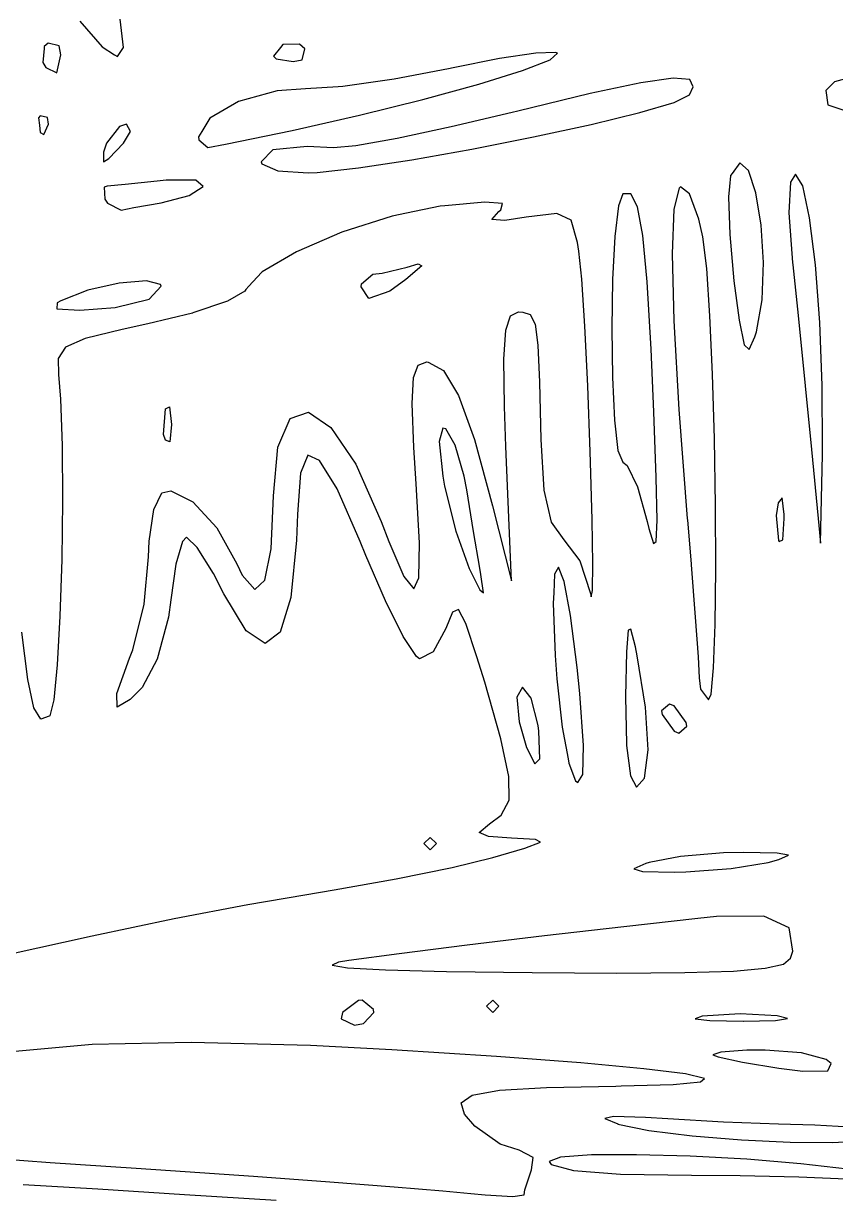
# Model space of a CAD drawing. Extents: x 111.7 to 189.1, y -142.8 to -74.9.
# Drawn here: x 144.24 to 150.92, y -133.93 to -124.27 of the extents above; entities that cross this region are included whole.
import ezdxf

# ---------------------------------------------------------------- set-up
doc = ezdxf.new("R2010")
doc.units = 0
doc.layers.add('BLACK', color=7, linetype='CONTINUOUS')

msp = doc.modelspace()

# ---------------------------------------------------------------- linework, layer by layer
at = {"layer": 'BLACK', "linetype": 'CONTINUOUS'}
for p, q in [((144.707, -124.249), (144.89, -124.462)), ((145.065, -124.467), (145.037, -124.235)), ((144.413, -124.474), (144.401, -124.59)), ((144.414, -124.458), (144.413, -124.474)), ((144.447, -124.43), (144.414, -124.458)), ((144.536, -124.452), (144.447, -124.43)), ((144.551, -124.526), (144.536, -124.452)), ((144.89, -124.462), (144.991, -124.526)), ((145.017, -124.542), (145.065, -124.467)), ((146.355, -124.467), (146.299, -124.538)), ((146.375, -124.442), (146.355, -124.467)), ((146.51, -124.44), (146.375, -124.442)), ((146.555, -124.479), (146.51, -124.44)), ((146.533, -124.568), (146.555, -124.479)), ((144.517, -124.674), (144.551, -124.526)), ((144.991, -124.526), (145.017, -124.542)), ((146.299, -124.538), (146.319, -124.559)), ((146.319, -124.559), (146.46, -124.583)), ((146.46, -124.583), (146.533, -124.568)), ((148.155, -124.558), (147.774, -124.635)), ((148.453, -124.514), (148.155, -124.558)), ((148.344, -124.657), (148.57, -124.569)), ((148.616, -124.508), (148.453, -124.514)), ((148.57, -124.569), (148.63, -124.514)), ((148.63, -124.514), (148.616, -124.508)), ((144.401, -124.59), (144.428, -124.63)), ((144.428, -124.63), (144.517, -124.674)), ((147.735, -124.643), (147.288, -124.728)), ((147.774, -124.635), (147.735, -124.643)), ((147.984, -124.768), (148.344, -124.657)), ((147.288, -124.728), (146.867, -124.786)), ((147.526, -124.893), (147.984, -124.768)), ((149.317, -124.756), (148.899, -124.846)), ((149.583, -124.718), (149.317, -124.756)), ((149.718, -124.73), (149.583, -124.718)), ((149.745, -124.791), (149.718, -124.73)), ((150.908, -124.749), (150.865, -124.791)), ((151.039, -124.712), (150.908, -124.749)), ((146.328, -124.824), (146.011, -124.911)), ((146.56, -124.806), (146.328, -124.824)), ((146.829, -124.789), (146.56, -124.806)), ((146.867, -124.786), (146.829, -124.789)), ((148.899, -124.846), (148.306, -124.99)), ((149.591, -124.918), (149.715, -124.857)), ((149.715, -124.857), (149.745, -124.791)), ((150.865, -124.791), (150.837, -124.819)), ((150.837, -124.819), (150.853, -124.938)), ((146.011, -124.911), (145.775, -125.047)), ((147.004, -125.023), (147.526, -124.893)), ((149.308, -125.001), (149.591, -124.918)), ((150.853, -124.938), (151.017, -124.994)), ((144.38, -125.029), (144.367, -125.044)), ((144.367, -125.044), (144.374, -125.106)), ((144.441, -125.043), (144.38, -125.029)), ((144.448, -125.097), (144.441, -125.043)), ((145.775, -125.047), (145.708, -125.158)), ((146.451, -125.149), (147.004, -125.023)), ((148.26, -125.002), (147.757, -125.12)), ((148.306, -124.99), (148.26, -125.002)), ((148.908, -125.099), (149.308, -125.001)), ((144.374, -125.106), (144.38, -125.166)), ((144.411, -125.182), (144.448, -125.097)), ((145.033, -125.115), (144.925, -125.252)), ((145.089, -125.097), (145.033, -125.115)), ((145.065, -125.252), (145.123, -125.158)), ((145.123, -125.158), (145.089, -125.097)), ((145.708, -125.158), (145.682, -125.202)), ((145.903, -125.262), (146.451, -125.149)), ((147.757, -125.12), (147.313, -125.215)), ((148.433, -125.202), (148.908, -125.099)), ((144.38, -125.166), (144.411, -125.182)), ((144.925, -125.252), (144.909, -125.303)), ((144.944, -125.379), (145.065, -125.252)), ((145.682, -125.202), (145.685, -125.226)), ((145.685, -125.226), (145.759, -125.289)), ((147.313, -125.215), (146.975, -125.274)), ((147.928, -125.302), (148.433, -125.202)), ((144.909, -125.303), (144.901, -125.328)), ((144.901, -125.328), (144.902, -125.406)), ((145.759, -125.289), (145.903, -125.262)), ((146.293, -125.309), (146.196, -125.406)), ((146.575, -125.28), (146.293, -125.309)), ((146.79, -125.291), (146.575, -125.28)), ((146.975, -125.274), (146.79, -125.291)), ((147.435, -125.39), (147.928, -125.302)), ((144.902, -125.406), (144.944, -125.379)), ((146.196, -125.406), (146.203, -125.424)), ((146.203, -125.424), (146.334, -125.48)), ((146.997, -125.456), (147.435, -125.39)), ((150.13, -125.416), (150.066, -125.503)), ((150.202, -125.477), (150.13, -125.416)), ((146.334, -125.48), (146.582, -125.497)), ((146.582, -125.497), (146.657, -125.493)), ((146.657, -125.493), (146.997, -125.456)), ((150.054, -125.521), (150.045, -125.609)), ((150.066, -125.503), (150.054, -125.52)), ((150.054, -125.52), (150.054, -125.521)), ((150.262, -125.661), (150.202, -125.477)), ((150.588, -125.509), (150.546, -125.574)), ((150.648, -125.605), (150.588, -125.509)), ((144.931, -125.606), (144.905, -125.615)), ((144.905, -125.615), (144.911, -125.714)), ((145.079, -125.592), (144.931, -125.606)), ((145.343, -125.565), (145.079, -125.592)), ((145.417, -125.557), (145.343, -125.565)), ((145.66, -125.557), (145.417, -125.557)), ((145.605, -125.683), (145.72, -125.609)), ((145.72, -125.609), (145.66, -125.557)), ((149.63, -125.622), (149.588, -125.795)), ((149.642, -125.611), (149.63, -125.622)), ((149.716, -125.67), (149.642, -125.611)), ((150.045, -125.609), (150.037, -125.695)), ((150.546, -125.574), (150.533, -125.826)), ((150.703, -125.867), (150.648, -125.605)), ((144.911, -125.714), (144.933, -125.745)), ((145.374, -125.743), (145.605, -125.683)), ((148.033, -125.738), (147.705, -125.767)), ((148.18, -125.749), (148.033, -125.738)), ((149.168, -125.67), (149.132, -125.767)), ((149.235, -125.67), (149.168, -125.67)), ((149.289, -125.777), (149.235, -125.67)), ((149.793, -125.878), (149.716, -125.67)), ((150.037, -125.695), (150.047, -126.005)), ((150.305, -125.927), (150.262, -125.661)), ((144.933, -125.745), (145.046, -125.803)), ((145.046, -125.803), (145.151, -125.783)), ((145.151, -125.783), (145.374, -125.743)), ((147.39, -125.829), (147.272, -125.853)), ((147.666, -125.772), (147.39, -125.829)), ((147.705, -125.767), (147.666, -125.772)), ((148.093, -125.88), (148.15, -125.814)), ((148.15, -125.814), (148.167, -125.801)), ((148.167, -125.801), (148.18, -125.749)), ((148.625, -125.831), (148.375, -125.862)), ((148.743, -125.886), (148.625, -125.831)), ((149.132, -125.767), (149.102, -126.019)), ((149.333, -126.011), (149.289, -125.777)), ((149.588, -125.795), (149.574, -126.162)), ((150.533, -125.826), (150.563, -126.234)), ((147.272, -125.853), (146.86, -125.985)), ((148.199, -125.888), (148.093, -125.88)), ((148.375, -125.862), (148.199, -125.888)), ((148.796, -126.07), (148.743, -125.886)), ((149.825, -126.023), (149.793, -125.878)), ((150.324, -126.234), (150.305, -125.927)), ((150.75, -126.254), (150.703, -125.867)), ((146.86, -125.985), (146.486, -126.145)), ((149.102, -126.019), (149.084, -126.373)), ((149.369, -126.394), (149.333, -126.011)), ((149.857, -126.283), (149.825, -126.023)), ((150.047, -126.005), (150.081, -126.385)), ((148.807, -126.141), (148.796, -126.07)), ((146.486, -126.145), (146.204, -126.31)), ((148.83, -126.372), (148.807, -126.141)), ((149.574, -126.162), (149.587, -126.714)), ((146.198, -126.316), (146.095, -126.429)), ((146.204, -126.31), (146.198, -126.316)), ((147.19, -126.322), (147.396, -126.271)), ((147.516, -126.26), (147.385, -126.374)), ((147.396, -126.271), (147.487, -126.245)), ((147.487, -126.245), (147.516, -126.26)), ((149.884, -126.672), (149.857, -126.283)), ((150.314, -126.54), (150.324, -126.234)), ((150.563, -126.234), (150.565, -126.254)), ((150.565, -126.254), (150.608, -126.67)), ((150.787, -126.727), (150.75, -126.254)), ((145.03, -126.403), (144.771, -126.461)), ((145.254, -126.384), (145.03, -126.403)), ((145.37, -126.416), (145.254, -126.384)), ((145.374, -126.429), (145.37, -126.416)), ((147.019, -126.434), (147.022, -126.41)), ((147.022, -126.41), (147.114, -126.331)), ((147.114, -126.331), (147.19, -126.322)), ((147.385, -126.374), (147.254, -126.47)), ((148.855, -126.758), (148.83, -126.372)), ((149.084, -126.373), (149.078, -126.777)), ((149.401, -126.947), (149.369, -126.394)), ((150.081, -126.385), (150.123, -126.709)), ((144.771, -126.461), (144.551, -126.548)), ((145.276, -126.535), (145.374, -126.429)), ((146.062, -126.469), (145.919, -126.551)), ((146.069, -126.457), (146.062, -126.469)), ((146.095, -126.429), (146.069, -126.457)), ((147.081, -126.531), (147.019, -126.434)), ((147.254, -126.47), (147.081, -126.531)), ((144.521, -126.566), (144.516, -126.615)), ((144.551, -126.548), (144.521, -126.566)), ((144.705, -126.625), (144.998, -126.603)), ((144.998, -126.603), (145.276, -126.535)), ((145.919, -126.551), (145.635, -126.648)), ((150.267, -126.805), (150.314, -126.54)), ((144.516, -126.615), (144.705, -126.625)), ((145.632, -126.649), (145.264, -126.739)), ((145.635, -126.648), (145.632, -126.649)), ((148.206, -126.79), (148.245, -126.672)), ((148.245, -126.672), (148.31, -126.64)), ((148.31, -126.64), (148.347, -126.641)), ((148.347, -126.641), (148.408, -126.662)), ((148.408, -126.662), (148.447, -126.74)), ((149.905, -127.151), (149.884, -126.672)), ((150.608, -126.67), (150.667, -127.247)), ((145.055, -126.784), (144.751, -126.859)), ((145.264, -126.739), (145.055, -126.784)), ((148.19, -127.028), (148.206, -126.79)), ((148.447, -126.74), (148.47, -126.913)), ((148.88, -127.248), (148.855, -126.758)), ((149.078, -126.777), (149.083, -127.18)), ((149.587, -126.714), (149.629, -127.441)), ((150.123, -126.709), (150.164, -126.91)), ((150.807, -127.246), (150.787, -126.727)), ((144.751, -126.859), (144.589, -126.931)), ((150.205, -126.948), (150.254, -126.845)), ((150.254, -126.845), (150.267, -126.805)), ((144.589, -126.931), (144.529, -127.022)), ((148.47, -126.913), (148.484, -127.217)), ((149.423, -127.462), (149.401, -126.947)), ((150.164, -126.91), (150.205, -126.948)), ((144.529, -127.022), (144.531, -127.154)), ((147.447, -127.179), (147.486, -127.077)), ((147.486, -127.077), (147.557, -127.051)), ((147.557, -127.051), (147.569, -127.052)), ((147.569, -127.052), (147.695, -127.122)), ((148.196, -127.418), (148.19, -127.028)), ((144.531, -127.154), (144.531, -127.155)), ((144.531, -127.155), (144.548, -127.357)), ((147.436, -127.393), (147.447, -127.179)), ((147.695, -127.122), (147.818, -127.327)), ((149.083, -127.18), (149.099, -127.531)), ((149.921, -127.684), (149.905, -127.151)), ((148.484, -127.217), (148.495, -127.689)), ((148.901, -127.791), (148.88, -127.248)), ((150.667, -127.247), (150.718, -127.771)), ((150.809, -127.77), (150.807, -127.246)), ((144.548, -127.357), (144.562, -127.737)), ((147.818, -127.327), (147.949, -127.69)), ((145.395, -127.647), (145.409, -127.437)), ((145.409, -127.437), (145.444, -127.419)), ((145.444, -127.419), (145.46, -127.565)), ((146.434, -127.517), (146.585, -127.464)), ((146.585, -127.464), (146.77, -127.59)), ((147.451, -127.755), (147.436, -127.393)), ((148.208, -127.745), (148.196, -127.418)), ((149.442, -128.001), (149.423, -127.462)), ((149.629, -127.441), (149.698, -128.337)), ((145.46, -127.565), (145.446, -127.707)), ((146.334, -127.753), (146.434, -127.517)), ((149.099, -127.531), (149.128, -127.78)), ((145.409, -127.694), (145.395, -127.647)), ((146.77, -127.59), (146.974, -127.891)), ((147.689, -127.596), (147.658, -127.706)), ((147.714, -127.601), (147.689, -127.596)), ((147.791, -127.734), (147.714, -127.601)), ((144.562, -127.737), (144.564, -128.192)), ((145.446, -127.707), (145.409, -127.694)), ((146.298, -128.153), (146.334, -127.753)), ((147.471, -128.052), (147.451, -127.755)), ((147.658, -127.706), (147.688, -127.989)), ((147.864, -127.991), (147.791, -127.734)), ((147.949, -127.69), (148.098, -128.234)), ((148.253, -128.851), (148.208, -127.745)), ((148.495, -127.689), (148.52, -128.105)), ((149.93, -128.23), (149.921, -127.684)), ((146.579, -127.818), (146.519, -127.966)), ((146.677, -127.86), (146.579, -127.818)), ((146.82, -128.095), (146.677, -127.86)), ((148.903, -127.874), (148.901, -127.791)), ((149.128, -127.78), (149.168, -127.874)), ((150.718, -127.771), (150.773, -128.337)), ((150.793, -128.542), (150.808, -127.812)), ((150.808, -127.812), (150.809, -127.77)), ((146.974, -127.891), (147.183, -128.364)), ((148.916, -128.349), (148.903, -127.874)), ((149.168, -127.874), (149.205, -127.903)), ((149.205, -127.903), (149.288, -128.079)), ((146.519, -127.966), (146.495, -128.302)), ((147.497, -128.539), (147.471, -128.052)), ((147.688, -127.989), (147.704, -128.073)), ((147.885, -128.103), (147.864, -127.991)), ((149.449, -128.351), (149.442, -128.001)), ((145.314, -128.263), (145.38, -128.127)), ((145.38, -128.127), (145.453, -128.111)), ((145.453, -128.111), (145.636, -128.2)), ((146.278, -128.587), (146.298, -128.153)), ((147.011, -128.526), (146.82, -128.095)), ((147.704, -128.073), (147.796, -128.442)), ((147.941, -128.446), (147.885, -128.103)), ((148.52, -128.105), (148.58, -128.368)), ((149.288, -128.079), (149.368, -128.362)), ((144.564, -128.192), (144.558, -128.676)), ((145.636, -128.2), (145.832, -128.414)), ((148.098, -128.234), (148.253, -128.851)), ((149.932, -128.751), (149.93, -128.23)), ((150.444, -128.21), (150.428, -128.314)), ((150.477, -128.168), (150.444, -128.21)), ((150.495, -128.305), (150.477, -128.168)), ((145.275, -128.525), (145.314, -128.263)), ((146.495, -128.302), (146.488, -128.515)), ((149.698, -128.337), (149.699, -128.351)), ((150.428, -128.314), (150.448, -128.518)), ((150.484, -128.512), (150.495, -128.337)), ((150.495, -128.337), (150.495, -128.305)), ((150.773, -128.337), (150.793, -128.542)), ((145.832, -128.414), (145.997, -128.711)), ((147.183, -128.364), (147.244, -128.528)), ((147.796, -128.442), (147.906, -128.748)), ((148.58, -128.368), (148.684, -128.512)), ((148.921, -128.711), (148.916, -128.349)), ((149.368, -128.362), (149.382, -128.42)), ((149.382, -128.42), (149.419, -128.544)), ((149.441, -128.527), (149.449, -128.351)), ((149.699, -128.351), (149.729, -128.711)), ((145.271, -128.654), (145.275, -128.525)), ((145.551, -128.526), (145.496, -128.712)), ((145.583, -128.491), (145.551, -128.526)), ((145.67, -128.575), (145.583, -128.491)), ((146.488, -128.515), (146.439, -128.988)), ((147.057, -128.642), (147.011, -128.526)), ((147.244, -128.528), (147.369, -128.816)), ((147.491, -128.825), (147.497, -128.539)), ((147.992, -128.745), (147.941, -128.446)), ((148.684, -128.512), (148.814, -128.686)), ((149.419, -128.544), (149.441, -128.527)), ((150.448, -128.518), (150.452, -128.528)), ((150.452, -128.528), (150.484, -128.512)), ((145.804, -128.791), (145.67, -128.575)), ((146.226, -128.846), (146.278, -128.587)), ((144.558, -128.676), (144.543, -129.141)), ((145.234, -129.042), (145.271, -128.654)), ((145.496, -128.712), (145.453, -129.006)), ((145.997, -128.711), (146.04, -128.805)), ((147.217, -129.016), (147.057, -128.642)), ((148.814, -128.686), (148.902, -128.954)), ((148.918, -128.931), (148.921, -128.711)), ((149.729, -128.711), (149.73, -128.718)), ((149.73, -128.718), (149.763, -129.149)), ((145.89, -128.958), (145.804, -128.791)), ((146.04, -128.805), (146.145, -128.922)), ((147.369, -128.816), (147.45, -128.916)), ((147.45, -128.916), (147.491, -128.825)), ((147.906, -128.748), (147.992, -128.925)), ((148.002, -128.799), (147.992, -128.745)), ((148.023, -128.949), (148.002, -128.799)), ((148.607, -128.795), (148.6, -128.949)), ((148.639, -128.739), (148.607, -128.795)), ((148.685, -128.855), (148.639, -128.739)), ((149.927, -129.209), (149.932, -128.751)), ((146.145, -128.922), (146.226, -128.846)), ((147.992, -128.925), (148.023, -128.949)), ((148.739, -129.134), (148.685, -128.855)), ((145.453, -129.006), (145.434, -129.149)), ((146.073, -129.262), (145.89, -128.958)), ((146.439, -128.988), (146.352, -129.272)), ((147.364, -129.309), (147.217, -129.016)), ((148.6, -128.949), (148.596, -129.034)), ((148.902, -128.954), (148.908, -128.983)), ((148.908, -128.983), (148.918, -128.931)), ((145.141, -129.418), (145.234, -129.042)), ((147.768, -129.108), (147.714, -129.241)), ((147.817, -129.086), (147.768, -129.108)), ((147.878, -129.2), (147.817, -129.086)), ((148.596, -129.034), (148.613, -129.465)), ((144.543, -129.141), (144.521, -129.541)), ((145.434, -129.149), (145.343, -129.493)), ((147.969, -129.475), (147.878, -129.2)), ((148.793, -129.564), (148.739, -129.134)), ((149.763, -129.149), (149.786, -129.475)), ((149.914, -129.565), (149.927, -129.209)), ((144.278, -129.662), (144.23, -129.271)), ((146.229, -129.365), (146.073, -129.262)), ((146.352, -129.272), (146.229, -129.365)), ((147.473, -129.473), (147.364, -129.309)), ((147.714, -129.242), (147.61, -129.434)), ((147.714, -129.241), (147.714, -129.242)), ((149.211, -129.256), (149.199, -129.435)), ((149.234, -129.248), (149.211, -129.256)), ((149.272, -129.393), (149.234, -129.248)), ((149.287, -129.468), (149.272, -129.393)), ((145.011, -129.776), (145.115, -129.487)), ((145.115, -129.487), (145.141, -129.418)), ((145.343, -129.493), (145.218, -129.726)), ((147.497, -129.491), (147.473, -129.473)), ((147.61, -129.434), (147.497, -129.491)), ((148.033, -129.684), (147.969, -129.475)), ((148.613, -129.465), (148.627, -129.656)), ((149.199, -129.435), (149.19, -129.802)), ((149.355, -129.89), (149.287, -129.468)), ((149.786, -129.475), (149.795, -129.648)), ((144.521, -129.541), (144.494, -129.829)), ((148.814, -129.776), (148.793, -129.564)), ((149.893, -129.781), (149.914, -129.565)), ((144.328, -129.893), (144.278, -129.662)), ((148.166, -130.148), (148.033, -129.684)), ((148.627, -129.656), (148.67, -130.052)), ((149.795, -129.648), (149.807, -129.742)), ((145.012, -129.889), (145.011, -129.776)), ((145.218, -129.726), (145.12, -129.827)), ((148.343, -129.725), (148.297, -129.806)), ((148.415, -129.815), (148.343, -129.725)), ((148.844, -130.203), (148.814, -129.776)), ((149.807, -129.742), (149.873, -129.828)), ((149.873, -129.828), (149.893, -129.781)), ((144.385, -129.986), (144.328, -129.893)), ((144.494, -129.829), (144.461, -129.959)), ((145.12, -129.827), (145.012, -129.889)), ((148.297, -129.806), (148.316, -130.008)), ((148.472, -130.038), (148.415, -129.815)), ((149.19, -129.802), (149.19, -129.805)), ((149.19, -129.805), (149.198, -130.191)), ((149.375, -130.239), (149.355, -129.89)), ((149.551, -129.863), (149.487, -129.918)), ((149.59, -129.879), (149.551, -129.863)), ((149.689, -130.015), (149.59, -129.879)), ((144.455, -129.964), (144.385, -129.986)), ((144.461, -129.959), (144.455, -129.964)), ((149.487, -129.918), (149.491, -129.948)), ((149.491, -129.948), (149.59, -130.085)), ((148.316, -130.008), (148.377, -130.221)), ((148.478, -130.085), (148.472, -130.038)), ((148.486, -130.313), (148.478, -130.085)), ((148.67, -130.052), (148.718, -130.313)), ((149.59, -130.085), (149.629, -130.101)), ((149.629, -130.101), (149.693, -130.045)), ((149.693, -130.045), (149.689, -130.015)), ((148.232, -130.458), (148.166, -130.148)), ((148.377, -130.221), (148.446, -130.355)), ((148.84, -130.442), (148.844, -130.203)), ((149.198, -130.191), (149.199, -130.203)), ((149.199, -130.203), (149.23, -130.452)), ((149.347, -130.473), (149.375, -130.239)), ((148.446, -130.355), (148.486, -130.313)), ((148.718, -130.313), (148.724, -130.349)), ((148.724, -130.349), (148.779, -130.493)), ((148.233, -130.654), (148.232, -130.458)), ((148.799, -130.507), (148.84, -130.442)), ((149.23, -130.452), (149.281, -130.547)), ((148.779, -130.493), (148.799, -130.507)), ((149.281, -130.547), (149.347, -130.473)), ((148.169, -130.777), (148.233, -130.654)), ((147.987, -130.918), (148.073, -130.848)), ((148.073, -130.848), (148.169, -130.777)), ((148.064, -130.953), (147.987, -130.918)), ((148.253, -130.965), (148.064, -130.953)), ((147.533, -131.01), (147.585, -130.959)), ((147.585, -131.062), (147.533, -131.01)), ((147.585, -130.959), (147.636, -131.01)), ((147.636, -131.01), (147.585, -131.062)), ((148.099, -131.125), (148.363, -131.047)), ((148.451, -130.975), (148.253, -130.965)), ((148.363, -131.047), (148.492, -130.998)), ((148.492, -130.998), (148.451, -130.975)), ((147.766, -131.206), (148.099, -131.125)), ((149.642, -131.115), (149.384, -131.164)), ((149.995, -131.087), (149.642, -131.115)), ((150.156, -131.084), (149.995, -131.087)), ((150.437, -131.089), (150.156, -131.084)), ((150.361, -131.164), (150.45, -131.141)), ((150.529, -131.106), (150.437, -131.089)), ((150.45, -131.141), (150.529, -131.106)), ((147.306, -131.3), (147.766, -131.206)), ((149.358, -131.173), (149.259, -131.218)), ((149.259, -131.218), (149.331, -131.24)), ((149.331, -131.24), (149.59, -131.245)), ((149.384, -131.164), (149.358, -131.173)), ((149.59, -131.245), (149.686, -131.243)), ((149.686, -131.243), (150.058, -131.215)), ((150.058, -131.215), (150.361, -131.164)), ((146.796, -131.391), (147.306, -131.3)), ((146.087, -131.51), (146.556, -131.43)), ((146.556, -131.43), (146.796, -131.391)), ((145.482, -131.627), (146.087, -131.51)), ((144.807, -131.767), (145.482, -131.627)), ((149.784, -131.625), (149.177, -131.693)), ((149.937, -131.608), (149.784, -131.625)), ((150.327, -131.606), (149.937, -131.608)), ((150.536, -131.701), (150.327, -131.606)), ((149.177, -131.693), (148.524, -131.769)), ((150.565, -131.895), (150.536, -131.701)), ((144.126, -131.918), (144.807, -131.767)), ((148.524, -131.769), (147.888, -131.846)), ((147.331, -131.916), (146.916, -131.971)), ((147.888, -131.846), (147.331, -131.916)), ((150.547, -131.952), (150.565, -131.895)), ((146.832, -131.985), (146.779, -132.01)), ((146.779, -132.01), (146.905, -132.031)), ((146.916, -131.971), (146.832, -131.985)), ((150.339, -132.035), (150.488, -132)), ((150.488, -132), (150.547, -131.952)), ((146.905, -132.031), (147.217, -132.048)), ((147.217, -132.048), (147.72, -132.061)), ((147.72, -132.061), (148.422, -132.07)), ((148.422, -132.07), (149.118, -132.074)), ((149.118, -132.074), (149.678, -132.07)), ((149.678, -132.07), (150.077, -132.058)), ((150.077, -132.058), (150.339, -132.035)), ((146.996, -132.3), (146.865, -132.398)), ((147.025, -132.296), (146.996, -132.3)), ((147.119, -132.374), (147.025, -132.296)), ((148.099, -132.296), (148.047, -132.347)), ((148.15, -132.347), (148.099, -132.296)), ((146.865, -132.398), (146.855, -132.451)), ((147.038, -132.489), (147.122, -132.398)), ((147.122, -132.398), (147.119, -132.374)), ((148.047, -132.347), (148.099, -132.398)), ((148.099, -132.398), (148.15, -132.347)), ((146.855, -132.451), (146.962, -132.501)), ((146.962, -132.501), (147.038, -132.489)), ((149.82, -132.428), (149.762, -132.449)), ((149.762, -132.449), (149.882, -132.464)), ((150.132, -132.41), (149.82, -132.428)), ((149.882, -132.464), (150.156, -132.469)), ((150.437, -132.427), (150.132, -132.41)), ((150.156, -132.469), (150.16, -132.469)), ((150.16, -132.469), (150.422, -132.463)), ((150.422, -132.463), (150.521, -132.448)), ((150.521, -132.448), (150.437, -132.427)), ((144.809, -132.661), (144.174, -132.718)), ((145.621, -132.644), (144.809, -132.661)), ((146.601, -132.669), (145.621, -132.644)), ((147.271, -132.704), (146.601, -132.669)), ((148.131, -132.76), (147.271, -132.704)), ((148.823, -132.813), (148.131, -132.76)), ((149.972, -132.723), (149.907, -132.745)), ((149.907, -132.745), (149.951, -132.762)), ((149.951, -132.762), (150.151, -132.807)), ((150.187, -132.709), (149.972, -132.723)), ((150.338, -132.707), (150.187, -132.709)), ((150.635, -132.729), (150.338, -132.707)), ((150.839, -132.785), (150.635, -132.729)), ((150.88, -132.818), (150.839, -132.785)), ((149.342, -132.861), (148.823, -132.813)), ((149.683, -132.903), (149.342, -132.861)), ((150.151, -132.807), (150.449, -132.856)), ((150.449, -132.856), (150.646, -132.88)), ((150.646, -132.88), (150.852, -132.878)), ((150.852, -132.878), (150.88, -132.818)), ((149.581, -132.99), (149.807, -132.969)), ((149.84, -132.94), (149.683, -132.903)), ((149.807, -132.969), (149.84, -132.94)), ((147.84, -133.14), (147.929, -133.077)), ((147.929, -133.077), (148.154, -133.037)), ((148.154, -133.037), (148.541, -133.014)), ((148.541, -133.014), (149.11, -133.003)), ((149.11, -133.003), (149.154, -133.002)), ((149.154, -133.002), (149.581, -132.99)), ((147.867, -133.234), (147.84, -133.14)), ((147.953, -133.332), (147.867, -133.234)), ((149.092, -133.252), (149.02, -133.27)), ((149.02, -133.27), (149.127, -133.314)), ((149.354, -133.26), (149.092, -133.252)), ((149.539, -133.272), (149.354, -133.26)), ((149.994, -133.299), (149.539, -133.272)), ((148.159, -133.481), (147.953, -133.332)), ((149.127, -133.314), (149.128, -133.315)), ((149.128, -133.315), (149.383, -133.367)), ((149.383, -133.367), (149.738, -133.411)), ((150.448, -133.317), (149.994, -133.299)), ((150.747, -133.323), (150.448, -133.317)), ((151.032, -133.341), (150.747, -133.323)), ((149.738, -133.411), (150.142, -133.444)), ((150.142, -133.444), (150.544, -133.463)), ((150.544, -133.463), (150.894, -133.466)), ((150.894, -133.466), (151.142, -133.451)), ((148.316, -133.53), (148.159, -133.481)), ((148.432, -133.591), (148.316, -133.53)), ((143.794, -133.582), (144.463, -133.63)), ((144.463, -133.63), (145.168, -133.678)), ((148.418, -133.692), (148.432, -133.591)), ((148.657, -133.587), (148.562, -133.623)), ((148.562, -133.623), (148.578, -133.648)), ((148.578, -133.648), (148.762, -133.696)), ((148.911, -133.569), (148.657, -133.587)), ((149.281, -133.567), (148.911, -133.569)), ((149.721, -133.58), (149.281, -133.567)), ((150.186, -133.605), (149.721, -133.58)), ((150.631, -133.641), (150.186, -133.605)), ((151.013, -133.685), (150.631, -133.641)), ((145.168, -133.678), (145.45, -133.697)), ((145.45, -133.697), (146.134, -133.744)), ((146.134, -133.744), (146.76, -133.79)), ((148.364, -133.855), (148.418, -133.692)), ((148.762, -133.696), (149.148, -133.726)), ((149.148, -133.726), (149.731, -133.735)), ((149.731, -133.735), (150.133, -133.738)), ((150.133, -133.738), (150.613, -133.749)), ((150.613, -133.749), (151.004, -133.766)), ((144.854, -133.851), (144.241, -133.814)), ((145.565, -133.896), (144.854, -133.851)), ((146.76, -133.79), (147.29, -133.83)), ((147.29, -133.83), (147.689, -133.863)), ((146.32, -133.944), (145.565, -133.896)), ((147.689, -133.863), (147.919, -133.885)), ((147.919, -133.885), (148.036, -133.897)), ((148.036, -133.897), (148.265, -133.91)), ((148.265, -133.91), (148.356, -133.896)), ((148.356, -133.896), (148.364, -133.855))]:
    msp.add_line(p, q, dxfattribs=at)

doc.saveas('drawing.dxf')
